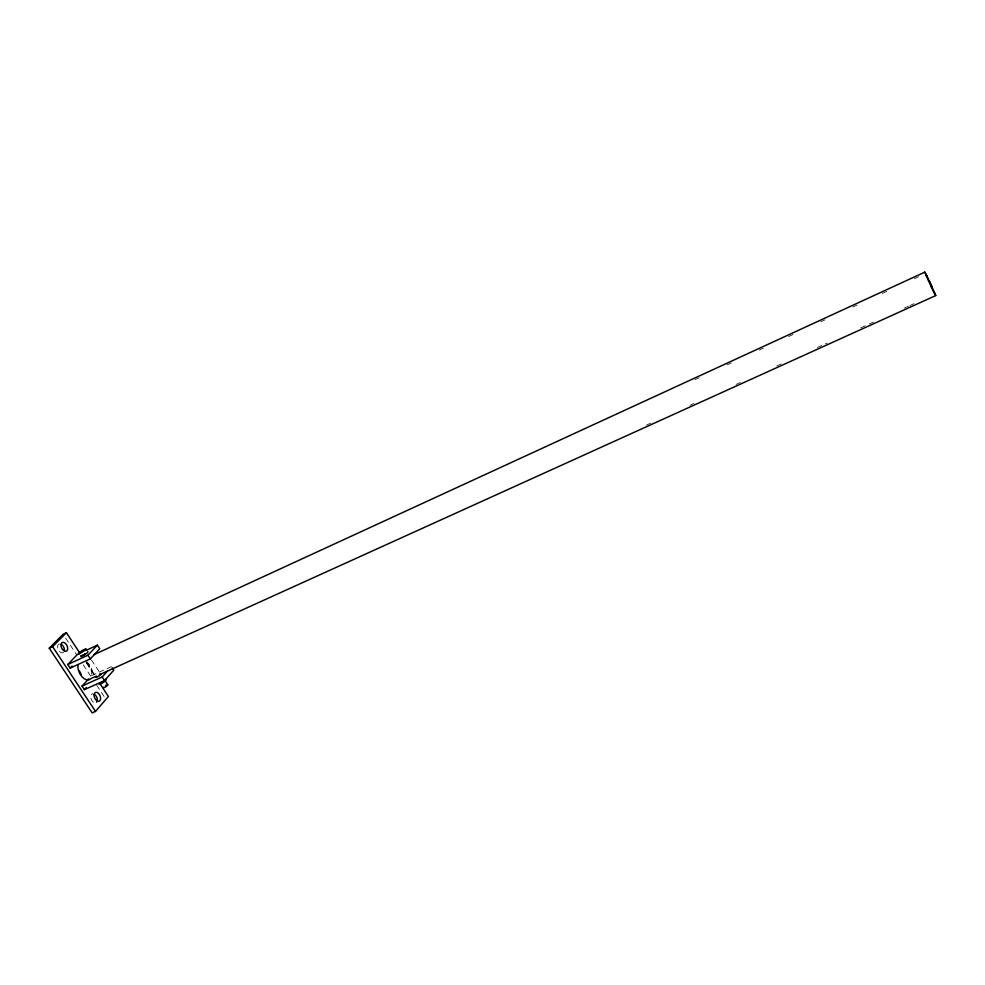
<?xml version="1.0" encoding="UTF-8"?>
<svg xmlns="http://www.w3.org/2000/svg" width="985" height="985" viewBox="0 0 985 985"><rect width="100%" height="100%" fill="white"/><g stroke="black" fill="none" stroke-linecap="round" stroke-linejoin="round"><path stroke-width="0.74" stroke-dasharray="4.92 3.69" d="M694.991 379.619L699.19 377.698M727.127 364.844L731.313 362.911M759.263 350.057L763.449 348.136M788.603 336.562L795.584 333.349M820.739 321.787L824.925 319.854M852.875 307L857.061 305.079M882.215 293.505L889.196 290.292M914.339 278.73L918.537 276.797M91.494 675.685L111.44 666.623M646.455 425.101L650.654 423.193M689.882 405.389L694.093 403.481M736.127 384.409L740.326 382.5M776.759 365.964L783.764 362.788M817.39 347.52L827.191 343.075M860.816 327.82L867.822 324.631M869.226 324.003L873.424 322.095M904.255 308.108L908.453 306.2M909.857 305.559L914.055 303.651M86.902 662.868L95.052 675.267M86.569 663.336L94.129 674.811M65.65 638.095L76.559 654.656M83.282 664.85L90.829 676.313M96.702 685.228L104.262 696.691M91.506 660.048L99.657 672.459M86.224 662.449A9.234 5.639 65.4 0 1 90.226 677.52M86.36 661.391A10.552 6.427 65.4 0 1 92.43 674.934M63.643 652.329A4.814 2.98 64.4 0 1 58.25 649.484A4.814 2.98 64.4 0 1 59.839 643.845M93.538 702.256A4.777 2.918 66.5 0 1 90.755 697.195A4.777 2.918 66.5 0 1 92.836 693.772"/><path stroke-width="1.48" d="M104.545 679.896L107.796 684.858C107.34 686.016 103.29 688.786 103.499 687.161M79.859 653.129L66.426 632.727L63.139 634.278L49.25 648.179L92.171 712.881L95.508 711.392L108.399 696.493L100.002 683.738M88.662 678.8L82.05 686.077L84.415 689.648L104.57 680.561L113.78 670.194L112.216 667.818M82.05 686.077L102.206 676.966L107.747 670.76M84.415 689.648L86.298 687.567M80.117 653.141L77.458 654.372L67.78 664.518L70.169 668.125L90.312 658.866L99.744 648.733L97.392 645.138L86.754 650.063M67.78 664.518L87.924 655.222L97.392 645.138M70.169 668.125L72.09 666.082M49.25 648.179L52.587 646.616L66.426 632.727M104.595 680.906L100.285 683.221M85.473 653.831L83.159 655.234M85.67 653.794L81.62 655.665M105.469 685.622L107.796 684.858M93.513 654.877L924.841 272.119L927.144 276.391M96.53 676.042L90.928 678.591A10.552 6.427 65.4 0 1 82.26 677.015A10.552 6.427 65.4 0 1 77.987 664.937M99.337 674.774L935.75 295.574L926.688 275.332M99.165 684.476L102.649 682.9L106.06 680.241L105.974 679.158M935.75 295.574L933.509 291.425M934.913 294.158L933.965 291.351M52.587 646.616L95.508 711.392M87.924 655.222L90.312 658.866M102.206 676.966L104.57 680.561M931.231 286.647L933.965 292.508M929.261 280.75L932.105 286.98M928.473 280.713L931.367 287.041M926.085 275.246L928.707 281.107M924.841 272.119L926.614 276.317M87.763 651.405L87.788 652.415L84.328 655.037L80.844 656.65L80.844 655.628M81.201 674.331A9.234 5.639 65.4 0 1 79.588 671.068M61.587 644.498A4.814 2.98 64.4 0 1 64.37 650.691M94.523 694.351A4.777 2.918 66.5 0 1 96.592 702.182M99.781 674.109A3.164 0.64 -32.8 0 1 100.815 674.503A3.164 0.64 -32.8 0 1 97.158 677.015A3.164 0.64 -32.8 0 1 96.136 676.621M86.015 649.706L79.059 653.942L79.059 652.92L82.518 650.309L85.99 648.709L86.015 649.706M94.092 694.622A4.777 2.918 66.5 0 0 98.549 701.345A4.777 2.918 66.5 0 0 99.374 694.474A4.777 2.918 66.5 0 0 94.092 694.622M60.984 644.51A4.826 2.967 64.4 0 0 65.527 651.356A4.826 2.967 64.4 0 0 66.475 644.621A4.826 2.967 64.4 0 0 60.984 644.51"/></g></svg>
